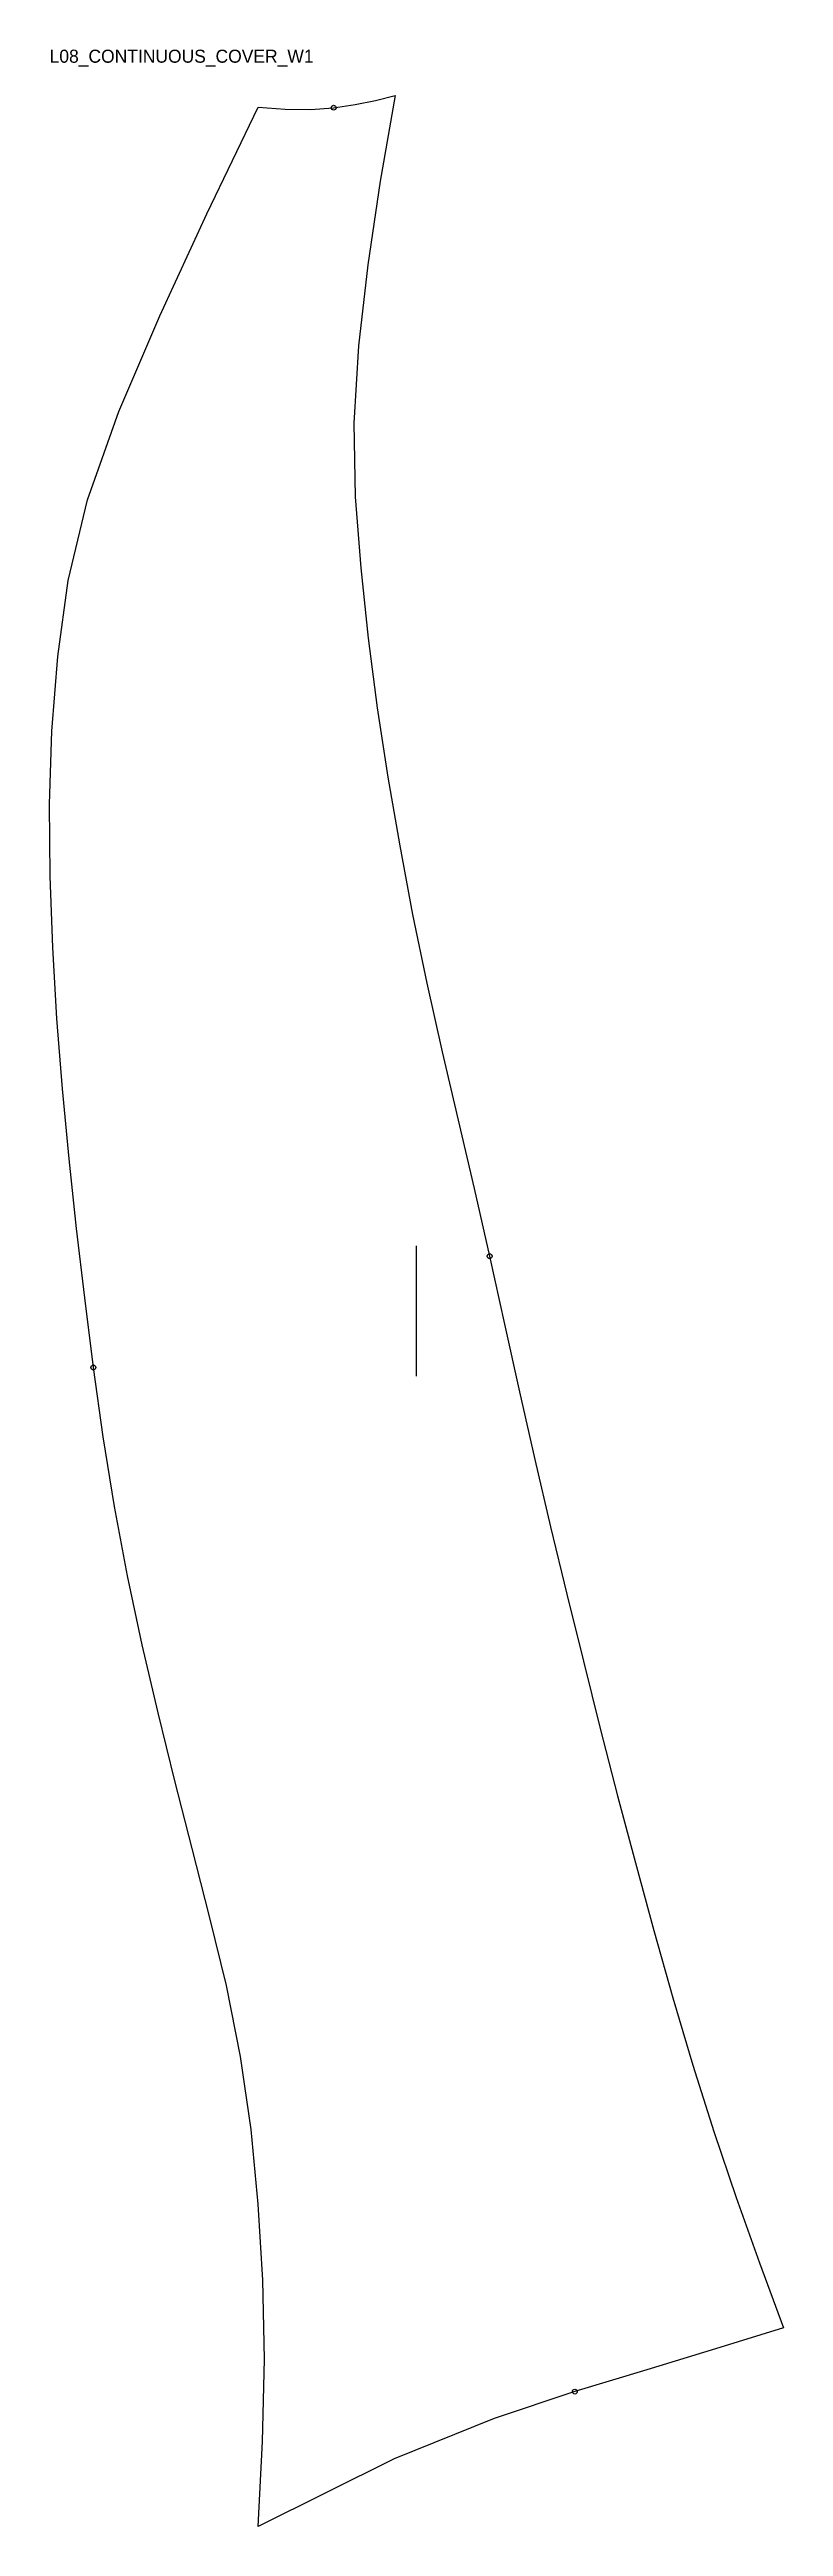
# Model space of a CAD drawing. Header units: millimetres. Extents: x -128 to 322, y 0 to 1519.
import ezdxf

# ---------------------------------------------------------------- set-up
doc = ezdxf.new("R2010")
doc.units = ezdxf.units.MM
for name, color, linetype in [('CUT', 1, 'Continuous'), ('GRAIN', 3, 'Continuous'), ('ID', 7, 'Continuous'), ('NOTCH', 2, 'Continuous'), ('SEAM', 5, 'Continuous')]:
    doc.layers.add(name, color=color, linetype=linetype)

msp = doc.modelspace()

# ---------------------------------------------------------------- linework, layer by layer
at = {"layer": 'CUT'}
msp.add_lwpolyline([(0, 0), (2.8, 52.1), (4, 102.6), (2.9, 151), (0, 197.6), (-4.3, 243.4), (-10.7, 288.2), (-19.4, 331.7), (-29.7, 374), (-40.4, 415.7), (-51, 457.2), (-61.3, 498.8), (-71.1, 540.6), (-80, 582.9), (-87.9, 625.4), (-94.8, 668.1), (-100.9, 710.7), (-106.2, 753.3), (-111.2, 795.9), (-115.8, 838.6), (-119.9, 881.5), (-123.2, 924.6), (-125.7, 968.1), (-127.3, 1011.9), (-127.7, 1056.1), (-126.3, 1100.9), (-122.7, 1146.6), (-116.3, 1193.2), (-104.4, 1242.6), (-85.2, 1296.9), (-60.2, 1355.6), (-31.3, 1418.1), (0, 1483.4), (16.6, 1482.3), (32.2, 1482), (46.3, 1483.1), (59.4, 1485.1), (72, 1487.6), (84.1, 1490.7), (74.9, 1438), (67.2, 1386.7), (61.5, 1337.1), (58.7, 1289.6), (59.5, 1244.6), (62.9, 1200.9), (67.4, 1157.8), (73, 1115.1), (79.5, 1072.7), (86.8, 1030.5), (94.7, 988.4), (103.5, 946.3), (112.9, 904.3), (122.7, 862.3), (132.4, 820.5), (141.9, 778.9), (151, 737.3), (160.2, 695.7), (169.5, 654.2), (179.1, 612.9), (189.1, 571.7), (199.3, 530.5), (209.7, 489.3), (220.3, 448.1), (231.2, 406.9), (242.5, 365.5), (254.1, 324.1), (266.4, 282.9), (279.2, 242.1), (292.9, 201.8), (307.2, 161.7), (321.9, 121.8), (280.3, 108.9), (238.2, 96.1), (194.1, 82.7), (144.7, 66.1), (83.4, 41.4), (0, 0)], close=True, dxfattribs=at)
at = {"layer": 'GRAIN'}
msp.add_line((97.1, 705.3), (97.1, 785.3), dxfattribs=at)
at = {"layer": 'NOTCH'}
for centre in [(46.3, 1483.1), (141.9, 778.9), (-100.9, 710.7), (194.1, 82.7)]:
    msp.add_circle(centre, 1.5, dxfattribs=at)
at = {"layer": 'SEAM'}
msp.add_lwpolyline([(0, 0), (2.8, 52.1), (4, 102.6), (2.9, 151), (0, 197.6), (-4.3, 243.4), (-10.7, 288.2), (-19.4, 331.7), (-29.7, 374), (-40.4, 415.7), (-51, 457.2), (-61.3, 498.8), (-71.1, 540.6), (-80, 582.9), (-87.9, 625.4), (-94.8, 668.1), (-100.9, 710.7), (-106.2, 753.3), (-111.2, 795.9), (-115.8, 838.6), (-119.9, 881.5), (-123.2, 924.6), (-125.7, 968.1), (-127.3, 1011.9), (-127.7, 1056.1), (-126.3, 1100.9), (-122.7, 1146.6), (-116.3, 1193.2), (-104.4, 1242.6), (-85.2, 1296.9), (-60.2, 1355.6), (-31.3, 1418.1), (0, 1483.4), (16.6, 1482.3), (32.2, 1482), (46.3, 1483.1), (59.4, 1485.1), (72, 1487.6), (84.1, 1490.7), (74.9, 1438), (67.2, 1386.7), (61.5, 1337.1), (58.7, 1289.6), (59.5, 1244.6), (62.9, 1200.9), (67.4, 1157.8), (73, 1115.1), (79.5, 1072.7), (86.8, 1030.5), (94.7, 988.4), (103.5, 946.3), (112.9, 904.3), (122.7, 862.3), (132.4, 820.5), (141.9, 778.9), (151, 737.3), (160.2, 695.7), (169.5, 654.2), (179.1, 612.9), (189.1, 571.7), (199.3, 530.5), (209.7, 489.3), (220.3, 448.1), (231.2, 406.9), (242.5, 365.5), (254.1, 324.1), (266.4, 282.9), (279.2, 242.1), (292.9, 201.8), (307.2, 161.7), (321.9, 121.8), (280.3, 108.9), (238.2, 96.1), (194.1, 82.7), (144.7, 66.1), (83.4, 41.4)], close=True, dxfattribs=at)

# ---------------------------------------------------------------- texts
at = {"layer": 'ID'}
msp.add_text('L08_CONTINUOUS_COVER_W1', height=8, dxfattribs=at).set_placement((-127.7, 1510.7))

doc.saveas('drawing.dxf')
